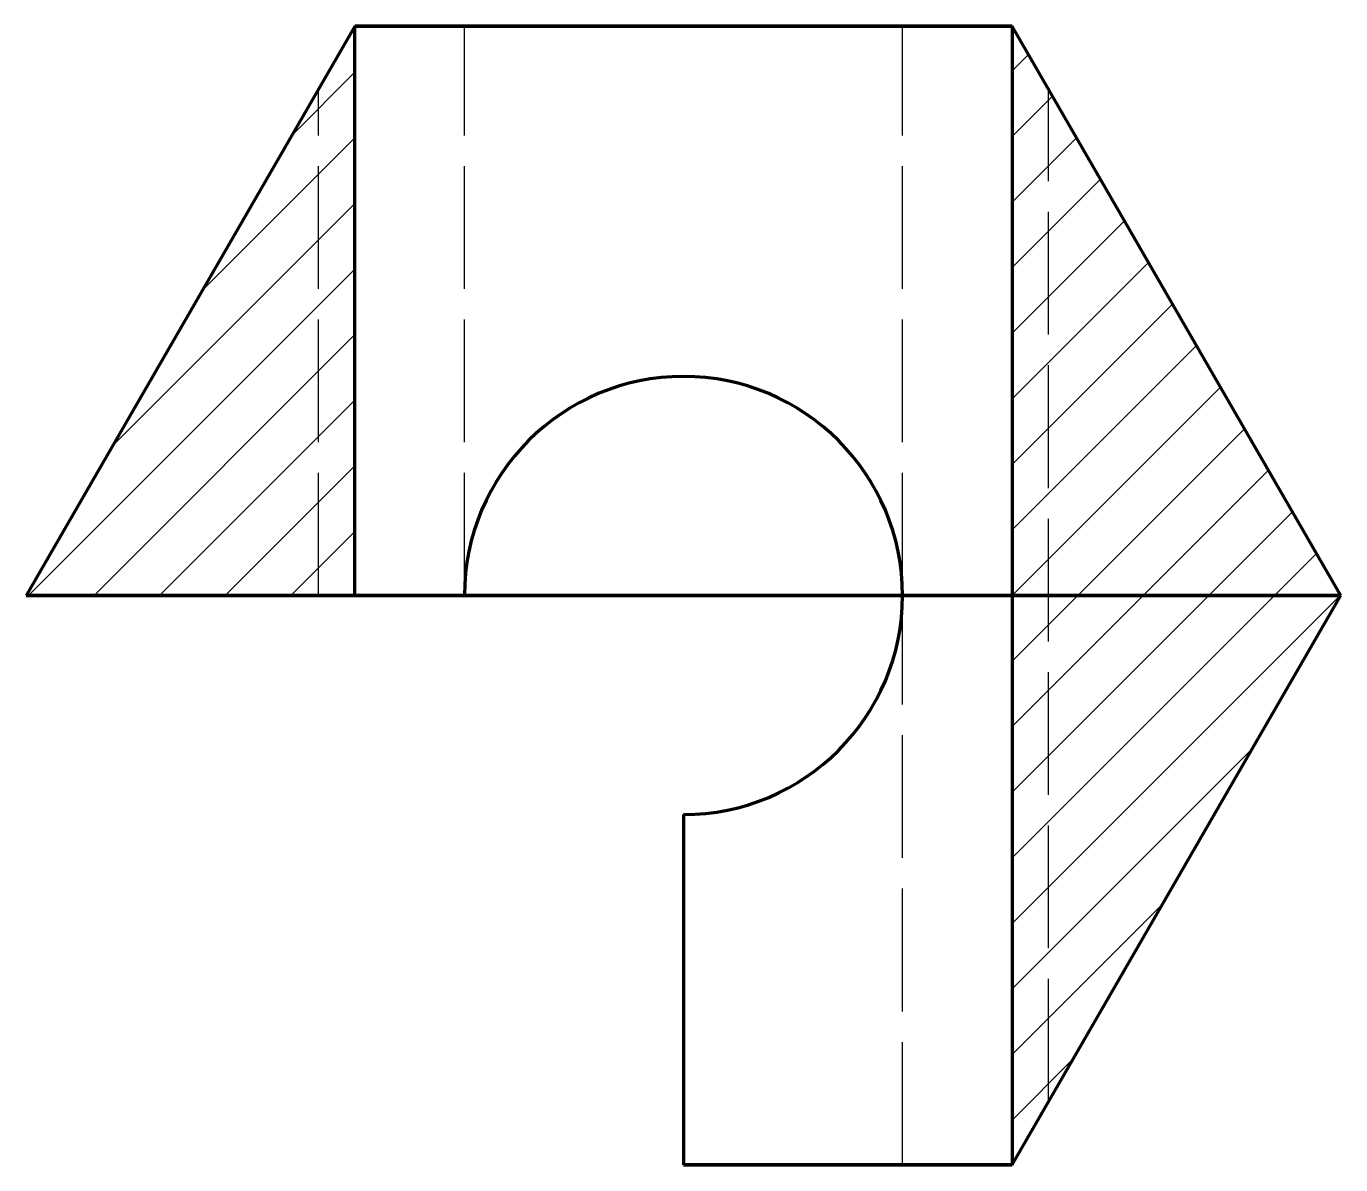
# Model space of a CAD drawing. Header units: millimetres. Extents: x -45 to 45, y -39 to 39.
import ezdxf

# ---------------------------------------------------------------- set-up
doc = ezdxf.new("R2010")
doc.units = ezdxf.units.MM
doc.header["$LTSCALE"] = 0.7
doc.linetypes.add('ACAD_ISO02W100', pattern=[15, 12, -3])
for name, color, linetype in [('VPORTS', 7, 'Continuous'), ('Главнэй-HID', 5, 'ACAD_ISO02W100'), ('Горизонтальный разрез-HAT', 7, 'Continuous'), ('Построения', 6, 'Continuous'), ('Свирху-HID', 5, 'ACAD_ISO02W100'), ('Фрэнтальный разрез-HAT', 7, 'Continuous')]:
    doc.layers.add(name, color=color, linetype=linetype)
for name, color, linetype, lineweight in [('Главнэй-VIS', 1, 'Continuous', 100), ('Горизонтальный разрез-VIS', 1, 'Continuous', 100), ('Свирху-VIS', 1, 'Continuous', 100), ('Фрэнтальный разрез-VIS', 1, 'Continuous', 100)]:
    doc.layers.add(name, color=color, linetype=linetype, lineweight=lineweight)

msp = doc.modelspace()

# ---------------------------------------------------------------- hatches: boundary and pattern name
at = {"layer": 'Горизонтальный разрез-HAT'}
h = msp.add_hatch(dxfattribs=at)
h.set_pattern_fill('ANSI31', color=256, style=0)
h.set_pattern_definition([(45, (22.5, 6e-29), (-2.24506, 2.24506), [])])
h.paths.add_polyline_path([(-45, 0), (-22.5, 0), (-22.5, 38.971)])
h.paths.add_polyline_path([(22.5, 38.971), (22.5, -38.971), (45, 0)])
at = {"layer": 'Фрэнтальный разрез-HAT', "extrusion": (-1.66875e-45, -1, 1.50978e-30)}
h = msp.add_hatch(dxfattribs=at)
h.set_pattern_fill('ANSI31', color=256, style=0)
h.set_pattern_definition([(45, (-45, 50), (-2.24506, 2.24506), [])])
h.paths.add_polyline_path([(-15, 70), (-15, 100), (-45, 100), (-45, 0), (-15, 0), (-15, 30), (-25, 30), (-15, 70)])
h.paths.add_polyline_path([(15, 30), (15, 0), (45, 0), (45, 100), (15, 100), (15, 70), (25, 30)])

# ---------------------------------------------------------------- linework, layer by layer
at = {"layer": 'VPORTS'}
msp.add_line((0, -38.971, 70), (0, -38.971, 30), dxfattribs=at)
at = {"layer": 'Главнэй-HID'}
for p, q in [((15, 0, 70), (15, 0, 100)), ((15, 0), (15, 0, 30)), ((-22.5, 0, 40), (-22.5, 0, 100)), ((-22.5, 0), (-22.5, 0, 30))]:
    msp.add_line(p, q, dxfattribs=at)
at = {"layer": 'Главнэй-VIS'}
for p, q in [((0, 0), (-15, 0)), ((0, 0, 100), (22.5, 0, 100)), ((22.5, 0, 30), (0, 0, 30)), ((0, 0, 70), (15, 0, 70)), ((0, 0), (22.5, 0)), ((15, 0, 70), (22.5, 0, 40)), ((22.5, 0, 100), (45, 0, 100)), ((25, 0, 30), (22.5, 0, 30)), ((22.5, 0, 40), (25, 0, 30)), ((22.5, 0), (22.5, 0, 30)), ((22.5, 0, 40), (22.5, 0, 100)), ((22.5, 0), (45, 0)), ((45, 0), (45, 0, 100)), ((-45, 0, 100), (-15, 0, 100)), ((-45, 0), (-45, 0, 100)), ((-15, 0), (-45, 0)), ((-25, 0, 30), (-15, 0, 30)), ((-15, 0, 70), (-25, 0, 30)), ((-15, 0, 100), (-15, 0, 70)), ((-15, 0, 30), (-15, 0)), ((-15, 0, 70), (-15, 0, 70)), ((-15, 0, 100), (0, 0, 100)), ((-15, 0, 70), (0, 0, 70)), ((0, 0, 30), (-15, 0, 30)), ((0, 0, 30), (0, 0)), ((0, 0, 100), (0, 0, 70))]:
    msp.add_line(p, q, dxfattribs=at)
at = {"layer": 'Горизонтальный разрез-VIS'}
for p, q in [((-22.5, 38.971, 40), (-45, 0, 40)), ((-22.5, 38.971, 40), (-22.5, 38.971, 40)), ((-22.5, 38.971, 40), (22.5, 38.971, 40)), ((-22.5, 0, 40), (-22.5, 38.971, 40)), ((45, 0, 40), (22.5, 38.971, 40)), ((22.5, 38.971, 40), (22.5, -38.971, 40)), ((-45, 0, 40), (-22.5, 0, 40)), ((-22.5, 0, 40), (-15, 0, 40)), ((22.5, -38.971, 40), (45, 0, 40)), ((0, -15, 40), (0, -38.971, 40)), ((22.5, -38.971, 40), (0, -38.971, 40))]:
    msp.add_line(p, q, dxfattribs=at)
msp.add_arc((0, 0, 40), 15, 270, 180, dxfattribs=at)
at = {"layer": 'Построения', "lineweight": 20, "extrusion": (-4.73695e-16, -1, 0)}
msp.add_line((0, -38.971, 70), (15, -38.971, 70), dxfattribs=at)
at = {"layer": 'Свирху-HID'}
for p, q in [((-15, 0), (-15, 38.971)), ((15, 0), (15, 38.971)), ((-25, 0), (-25, 34.641)), ((25, -34.641), (25, 34.641)), ((15, -38.971), (15, 0))]:
    msp.add_line(p, q, dxfattribs=at)
at = {"layer": 'Свирху-VIS'}
for p, q in [((-22.5, 38.971), (-45, 0)), ((22.5, 38.971), (-22.5, 38.971)), ((45, 0), (22.5, 38.971)), ((-45, 0), (-15, 0)), ((22.5, -38.971), (45, 0)), ((0, -15), (0, -38.971)), ((0, -38.971), (22.5, -38.971))]:
    msp.add_line(p, q, dxfattribs=at)
msp.add_arc((0, 0), 15, 270, 180, dxfattribs=at)
at = {"layer": 'Фрэнтальный разрез-VIS'}
for p, q in [((-45, 0), (-45, 0, 100)), ((-45, 0, 100), (-15, 0, 100)), ((-15, 0), (-45, 0)), ((-25, 0, 30), (-15, 0, 30)), ((-15, 0, 70), (-25, 0, 30)), ((15, 0, 30), (-15, 0, 30)), ((-15, 0, 70), (-15, 0, 70)), ((-15, 0, 70), (15, 0, 70)), ((-15, 0, 100), (15, 0, 100)), ((-15, 0, 100), (-15, 0, 70)), ((-15, 0, 30), (-15, 0)), ((15, 0), (-15, 0)), ((15, 0, 70), (25, 0, 30)), ((25, 0, 30), (15, 0, 30)), ((15, 0, 100), (15, 0, 70)), ((15, 0, 30), (15, 0)), ((45, 0, 100), (15, 0, 100)), ((45, 0), (45, 0, 100)), ((15, 0), (45, 0))]:
    msp.add_line(p, q, dxfattribs=at)

doc.saveas('drawing.dxf')
